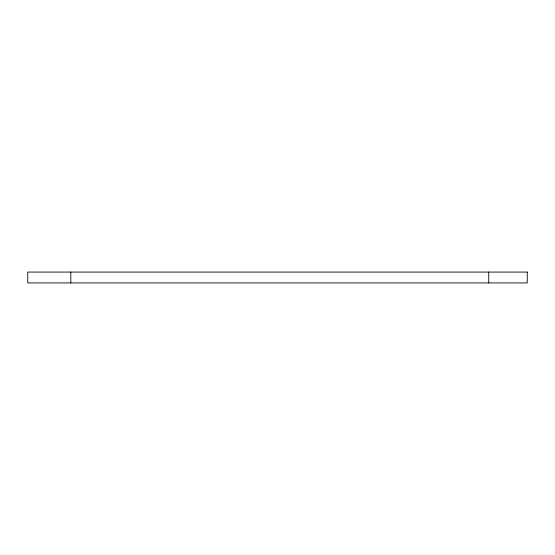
<?xml version="1.0" encoding="UTF-8"?>
<svg xmlns="http://www.w3.org/2000/svg" width="555" height="555" viewBox="0 0 555 555"><rect width="100%" height="100%" fill="white"/><g stroke="black" fill="none" stroke-linecap="round" stroke-linejoin="round"><path stroke-width="0.83" d="M488.733 272.075L488.733 282.925M70.811 272.075L70.811 282.925M527.25 272.075L27.75 272.075L27.75 282.925L527.25 282.925L527.25 272.075"/></g></svg>
